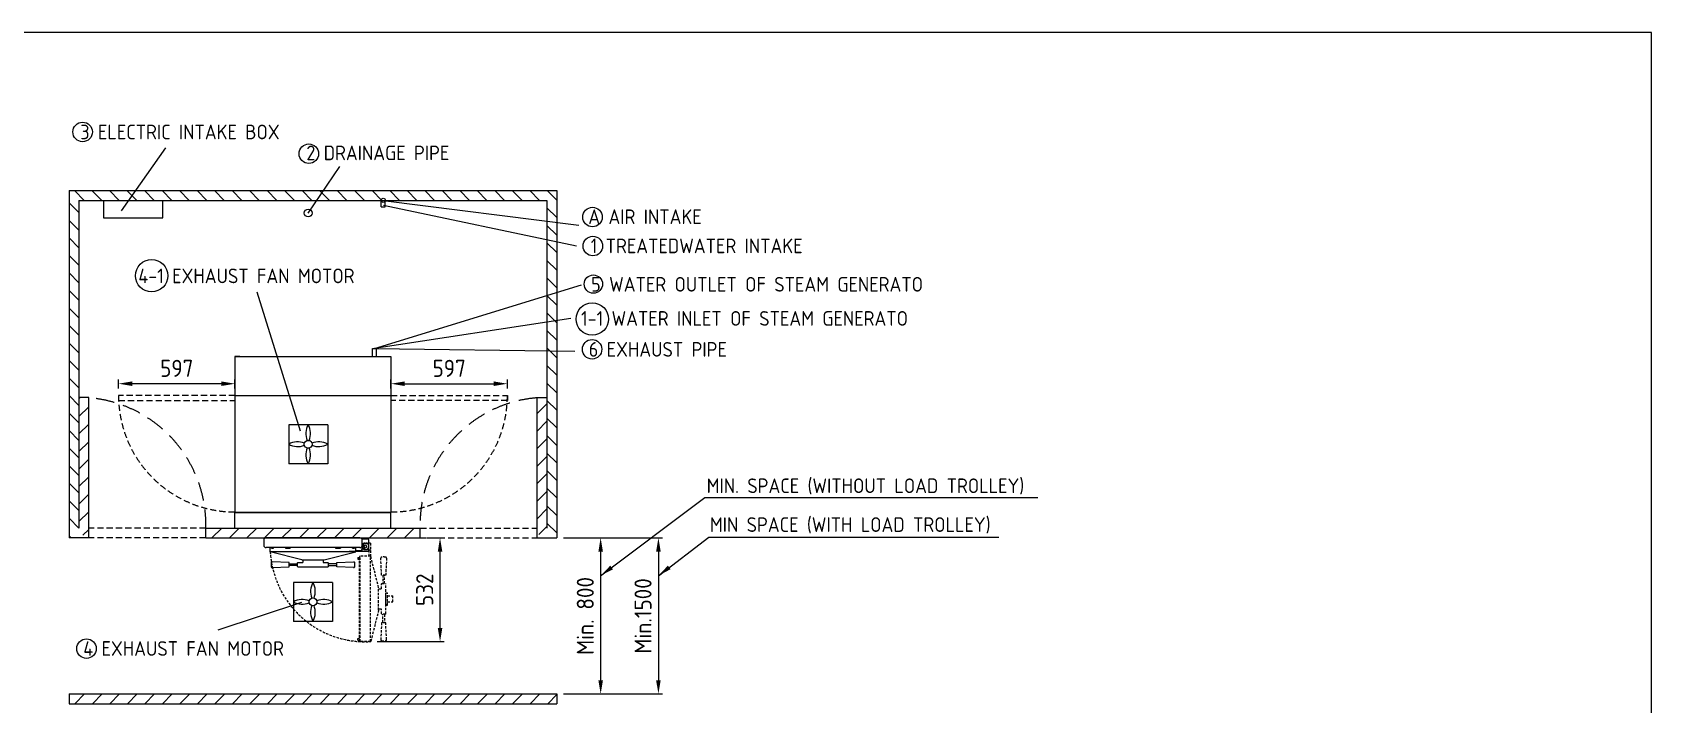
# Model space of a CAD drawing. Header units: millimetres. Extents: x -226924 to 28029, y 88 to 16082.
# Drawn here: x 19726 to 28029, y 5912 to 9358 of the extents above; entities that cross this region are included whole.
import ezdxf

# ---------------------------------------------------------------- set-up
doc = ezdxf.new("R2010")
doc.units = ezdxf.units.MM
doc.linetypes.add('HIDDEN', pattern=[9.525, 6.35, -3.175])
doc.layers.get('0').update_dxf_attribs({"lineweight": 25})
for name, color, linetype, lineweight in [('D', 3, 'Continuous', 9), ('F', 7, 'Continuous', 15), ('H', 2, 'HIDDEN', 15), ('S', 4, 'Continuous', 15)]:
    doc.layers.add(name, color=color, linetype=linetype, lineweight=lineweight)
doc.styles.get("Standard").update_dxf_attribs({"font": 'KAIU.TTF'})
doc.styles.add('STU25', font='isocp2.shx')
doc.dimstyles.new('STU25', dxfattribs={"dimscale": 35, "dimtxt": 2.5, "dimasz": 2, "dimexe": 0.6, "dimexo": 1, "dimgap": 1, "dimtad": 1, "dimdsep": 46, "dimtxsty": 'STU25', "dimcen": 2, "dimazin": 2, "dimtfac": 1, "dimtmove": 0, "dimatfit": 3, "dimfxl": 0, "dimtolj": 1, "dimtzin": 0, "dimarcsym": 0})
doc.dimstyles.new('STU25$7', dxfattribs={"dimscale": 35, "dimtxt": 2.5, "dimasz": 2, "dimexe": 1.25, "dimexo": 0.625, "dimgap": 1, "dimtad": 0, "dimdec": 4, "dimdsep": 46, "dimtxsty": 'STU25', "dimcen": 2.5, "dimazin": 2, "dimtfac": 1, "dimtdec": 4, "dimtmove": 0, "dimatfit": 3, "dimfxl": 0, "dimtolj": 1, "dimtzin": 0, "dimarcsym": 0})

# ---------------------------------------------------------------- blocks, each defined once
blk = doc.blocks.new('*D12')
at = {"layer": 'D', "color": 0, "lineweight": -2}
for p, q in [((21749.5, 6766.6), (21837.1, 6766.6)), ((21816.1, 6304.7), (21816.1, 6696.6)), ((21494.4, 6234.7), (21837.1, 6234.7))]:
    blk.add_line(p, q, dxfattribs=at)
at = {"layer": 'D', "color": 0}
for points in [[(21827.8, 6696.6), (21804.5, 6696.6), (21816.1, 6766.6)], [(21804.5, 6304.7), (21827.8, 6304.7), (21816.1, 6234.7)]]:
    blk.add_solid(points, dxfattribs=at)
at = {"layer": 'Defpoints', "color": 0}
for p in [(21714.5, 6766.6), (21816.1, 6766.6), (21459.4, 6234.7)]:
    blk.add_point(p, dxfattribs=at)
at = {"layer": 'D', "color": 0, "insert": (21737.4, 6500.7), "char_height": 87.5, "attachment_point": 5, "rotation": 90, "style": 'STU25'}
blk.add_mtext('\\A1;532', dxfattribs=at)
blk = doc.blocks.new('*D14')
at = {"layer": 'D', "color": 0, "lineweight": -2}
for p, q in [((22449.5, 6766.6), (22660.7, 6766.6)), ((22639.7, 6696.6), (22639.7, 6036.6)), ((22449.5, 5966.6), (22660.7, 5966.6))]:
    blk.add_line(p, q, dxfattribs=at)
at = {"layer": 'D', "color": 0}
for points in [[(22651.4, 6696.6), (22628.1, 6696.6), (22639.7, 6766.6)], [(22628.1, 6036.6), (22651.4, 6036.6), (22639.7, 5966.6)]]:
    blk.add_solid(points, dxfattribs=at)
at = {"layer": 'Defpoints', "color": 0}
for p in [(22414.5, 6766.6), (22414.5, 5966.6), (22639.7, 5966.6)]:
    blk.add_point(p, dxfattribs=at)
at = {"layer": 'D', "color": 0, "insert": (22561, 6366.6), "char_height": 87.5, "attachment_point": 5, "rotation": 90, "style": 'STU25'}
blk.add_mtext('\\A1;{\\Fisocp2.shx;Min. 800}', dxfattribs=at)
blk = doc.blocks.new('*D15')
at = {"layer": 'D', "color": 0, "lineweight": -2}
for p, q in [((22449.5, 6766.6), (22956.9, 6766.6)), ((22935.9, 6696.6), (22935.9, 6036.6)), ((22449.5, 5966.6), (22956.9, 5966.6))]:
    blk.add_line(p, q, dxfattribs=at)
at = {"layer": 'D', "color": 0}
for points in [[(22947.5, 6696.6), (22924.2, 6696.6), (22935.9, 6766.6)], [(22924.2, 6036.6), (22947.5, 6036.6), (22935.9, 5966.6)]]:
    blk.add_solid(points, dxfattribs=at)
at = {"layer": 'Defpoints', "color": 0}
for p in [(22414.5, 6766.6), (22414.5, 5966.6), (22935.9, 5966.6)]:
    blk.add_point(p, dxfattribs=at)
at = {"layer": 'D', "color": 0, "insert": (22857.1, 6366.6), "char_height": 87.5, "attachment_point": 5, "rotation": 90, "style": 'STU25'}
blk.add_mtext('\\A1;{\\Fisocp2.shx;Min.1500}', dxfattribs=at)
blk = doc.blocks.new('*D17')
at = {"layer": 'D', "color": 0, "lineweight": -2}
for p, q in [((21564.5, 7531.6), (21564.5, 7577.9)), ((21634.5, 7556.9), (22091.5, 7556.9)), ((22161.5, 7531.6), (22161.5, 7577.9))]:
    blk.add_line(p, q, dxfattribs=at)
at = {"layer": 'D', "color": 0}
for points in [[(21634.5, 7568.6), (21634.5, 7545.3), (21564.5, 7556.9)], [(22091.5, 7545.3), (22091.5, 7568.6), (22161.5, 7556.9)]]:
    blk.add_solid(points, dxfattribs=at)
at = {"layer": 'Defpoints', "color": 0}
for p in [(22161.5, 7556.9), (21564.5, 7496.6), (22161.5, 7496.6)]:
    blk.add_point(p, dxfattribs=at)
at = {"layer": 'D', "color": 0, "insert": (21863, 7635.7), "char_height": 87.5, "attachment_point": 5, "style": 'STU25'}
blk.add_mtext('\\A1;597', dxfattribs=at)
blk = doc.blocks.new('*D18')
at = {"layer": 'D', "color": 0, "lineweight": -2}
for p, q in [((20167.5, 7531.6), (20167.5, 7577.9)), ((20694.5, 7556.9), (20237.5, 7556.9)), ((20764.5, 7531.6), (20764.5, 7577.9))]:
    blk.add_line(p, q, dxfattribs=at)
at = {"layer": 'D', "color": 0}
for points in [[(20237.5, 7568.6), (20237.5, 7545.3), (20167.5, 7556.9)], [(20694.5, 7545.3), (20694.5, 7568.6), (20764.5, 7556.9)]]:
    blk.add_solid(points, dxfattribs=at)
at = {"layer": 'Defpoints', "color": 0}
for p in [(20167.5, 7556.9), (20167.5, 7496.6), (20764.5, 7496.6)]:
    blk.add_point(p, dxfattribs=at)
at = {"layer": 'D', "color": 0, "insert": (20466, 7635.7), "char_height": 87.5, "attachment_point": 5, "style": 'STU25'}
blk.add_mtext('\\A1;597', dxfattribs=at)

msp = doc.modelspace()

# ---------------------------------------------------------------- hatches: boundary and pattern name
at = {"layer": 'H', "ltscale": 5}
h = msp.add_hatch(dxfattribs=at)
h.set_pattern_fill('ANSI31', color=256, scale=20, angle=270, style=0)
h.set_pattern_definition([(315, (-41104.73, 714.08), (44.90128, 44.90128), [])])
h.paths.add_polyline_path([(22414.483, 8546.61), (22414.483, 6766.61), (22364.483, 6766.61), (22364.483, 6816.61), (22364.483, 8496.61), (19964.483, 8496.61), (19964.483, 6816.61), (19964.483, 6766.61), (19914.483, 6766.61), (19914.483, 8546.61)])
edge = h.paths.add_edge_path(flags=16)
edge.add_line((19964.483, 7485.826), (19964.483, 6816.61))
h = msp.add_hatch(dxfattribs=at)
h.set_pattern_fill('ANSI31', color=256, scale=20, style=0)
h.set_pattern_definition([(45, (-6197.574, 714.08), (-44.90128, 44.90128), [])])
h.paths.add_polyline_path([(19964.483, 7485.826), (19964.483, 6816.61), (19989.483, 6773.309), (20014.483, 6787.743), (20014.483, 7485.826)])
h = msp.add_hatch(dxfattribs=at)
h.set_pattern_fill('ANSI31', color=256, scale=20, angle=270, style=0)
h.set_pattern_definition([(225, (-211646.465, 22914.47), (-44.90128, 44.90128), [])])
h.paths.add_polyline_path([(22364.483, 7485.826), (22364.483, 6816.61), (22339.483, 6773.309), (22314.483, 6787.743), (22314.483, 7485.826)])
h = msp.add_hatch(dxfattribs=at)
h.set_pattern_fill('ANSI31', color=256, scale=20, style=0)
h.set_pattern_definition([(45, (-6197.574, 1295.685), (-44.90128, 44.90128), [])])
h.paths.add_polyline_path([(20614.483, 6816.61), (20614.483, 6766.61), (21714.483, 6766.61), (21714.483, 6816.61)])
h = msp.add_hatch(dxfattribs=at)
h.set_pattern_fill('ANSI31', color=256, scale=20, style=0)
h.set_pattern_definition([(45, (238164.554, 22979.98), (-44.90128, 44.90128), [])])
h.paths.add_polyline_path([(19914.483, 5966.61), (19914.483, 5916.61), (22414.483, 5916.61), (22414.483, 5966.61)])

# ---------------------------------------------------------------- linework, layer by layer
for p, q in [((21514.983, 8464.235), (21514.983, 8496.61)), ((21534.983, 8464.235), (21534.983, 8496.61)), ((21514.983, 8464.235), (21534.983, 8464.235)), ((21469.483, 7736.61), (21489.483, 7736.61)), ((21469.483, 7696.61), (21469.483, 7736.61)), ((21489.483, 7696.61), (21489.483, 7736.61)), ((20789.483, 7696.61), (20764.483, 7696.61)), ((20764.483, 7696.61), (21564.483, 7696.61)), ((20764.483, 7696.61), (20764.483, 7496.61)), ((21564.483, 7696.61), (21564.483, 7496.61)), ((20764.483, 7496.61), (21564.483, 7496.61)), ((20764.483, 7496.61), (20764.483, 6896.61)), ((20764.483, 7496.61), (21564.483, 7496.61)), ((21564.483, 7496.61), (21564.483, 6896.61)), ((21039.983, 7346.61), (21039.983, 7146.61)), ((21239.983, 7346.61), (21039.983, 7346.61)), ((21239.983, 7346.61), (21239.983, 7146.61)), ((21239.983, 7146.61), (21039.983, 7146.61)), ((20764.483, 6896.61), (21564.483, 6896.61)), ((20764.483, 6816.61), (20764.483, 6896.61)), ((21564.483, 6896.61), (20764.483, 6896.61)), ((21564.483, 6816.61), (21564.483, 6896.61)), ((20911.983, 6754.61), (20911.983, 6728.61)), ((21404.983, 6766.61), (20923.983, 6766.61)), ((21415.854, 6707.61), (21421.356, 6727.451)), ((21416.983, 6722.61), (21416.983, 6761.61)), ((21416.983, 6761.61), (21444.854, 6761.61)), ((21416.983, 6728.61), (21416.983, 6754.61)), ((21450.854, 6722.61), (21450.854, 6755.61)), ((21404.983, 6716.61), (20923.983, 6716.61)), ((20945.483, 6695.449), (20945.483, 6716.61)), ((20945.483, 6696.61), (21383.483, 6696.61)), ((21106.983, 6654.61), (20945.483, 6695.449)), ((20952.056, 6713.61), (20952.056, 6716.61)), ((20952.056, 6713.61), (20961.326, 6713.61)), ((21042.496, 6639.61), (20955.496, 6644.11)), ((20961.326, 6713.61), (20961.326, 6716.61)), ((21023.925, 6716.61), (21023.925, 6713.61)), ((21023.925, 6713.61), (21048.196, 6713.61)), ((21048.196, 6716.61), (21048.196, 6713.61)), ((21106.983, 6654.61), (21221.983, 6654.61)), ((21112.983, 6654.61), (21112.983, 6640.61)), ((21215.983, 6654.61), (21215.983, 6640.61)), ((21221.983, 6654.61), (21383.483, 6695.449)), ((21280.771, 6716.61), (21280.771, 6713.61)), ((21280.771, 6713.61), (21305.041, 6713.61)), ((21286.471, 6639.61), (21373.471, 6644.11)), ((21305.041, 6716.61), (21305.041, 6713.61)), ((21367.64, 6713.61), (21367.64, 6716.61)), ((21367.64, 6713.61), (21376.911, 6713.61)), ((21376.911, 6713.61), (21376.911, 6716.61)), ((21383.483, 6695.449), (21383.483, 6716.61)), ((21432.983, 6706.61), (21434.854, 6706.61)), ((20955.496, 6614.11), (21042.496, 6618.61)), ((21042.496, 6618.61), (21042.496, 6639.61)), ((21042.496, 6633.86), (21085.733, 6633.86)), ((21085.733, 6624.36), (21042.496, 6624.36)), ((21085.733, 6639.11), (21087.233, 6640.61)), ((21085.733, 6619.11), (21085.733, 6639.11)), ((21085.733, 6619.11), (21087.233, 6617.61)), ((21087.233, 6640.61), (21112.983, 6640.61)), ((21087.233, 6617.61), (21241.733, 6617.61)), ((21215.983, 6640.61), (21241.733, 6640.61)), ((21243.233, 6639.11), (21241.733, 6640.61)), ((21243.233, 6619.11), (21241.733, 6617.61)), ((21243.233, 6639.11), (21243.233, 6619.11)), ((21286.471, 6633.86), (21243.233, 6633.86)), ((21243.233, 6624.36), (21286.471, 6624.36)), ((21286.471, 6618.61), (21286.471, 6639.61)), ((21373.471, 6614.11), (21286.471, 6618.61)), ((21064.483, 6538.74), (21064.483, 6338.74)), ((21264.483, 6538.74), (21064.483, 6538.74)), ((21264.483, 6538.74), (21264.483, 6338.74)), ((21264.483, 6338.74), (21064.483, 6338.74))]:
    msp.add_line(p, q)
at = {"linetype": 'Continuous'}
for p, q in [((21440.854, 6736.61), (21433.401, 6736.61)), ((21450.854, 6696.61), (21450.854, 6726.61)), ((21450.854, 6696.61), (21349.854, 6696.61)), ((21383.483, 6702.61), (21415.854, 6702.61)), ((21415.854, 6707.61), (21415.854, 6696.61)), ((21450.854, 6696.61), (21450.854, 6724.61))]:
    msp.add_line(p, q, dxfattribs=at)
msp.add_lwpolyline([(20090.681, 8496.61), (20090.681, 8407.013), (20395.369, 8407.013), (20395.369, 8496.61)])
for centre, radius in [((21524.983, 8496.61), 10.761), ((21139.983, 8431.61), 20), ((21139.983, 7246.61), 20), ((21139.983, 7246.61), 20), ((21139.983, 7246.61), 20), ((21139.983, 7246.61), 20), ((21433.354, 6722.61), 6.45), ((21164.483, 6438.74), 20), ((21164.483, 6438.74), 20), ((21164.483, 6438.74), 20), ((21164.483, 6438.74), 20)]:
    msp.add_circle(centre, radius)
msp.add_circle((21433.354, 6722.61), 6.4, dxfattribs=at)
for centre, radius, start, end in [((21221.008, 7300.735), 93.11, 150.4818019, 201.9770324), ((21058.959, 7300.735), 93.11, 338.0229676, 29.5181981), ((21085.859, 7165.586), 93.11, 68.0229676, 119.5181981), ((21085.859, 7327.635), 93.11, 240.4818019, 291.9770324), ((21221.008, 7192.486), 93.11, 158.0229676, 209.5181981), ((21058.959, 7192.486), 93.11, 330.4818019, 21.9770324), ((21194.108, 7165.586), 93.11, 60.4818019, 111.9770324), ((21194.108, 7327.635), 93.11, 248.0229676, 299.5181981), ((20923.983, 6754.61), 12, 90, 180), ((20923.983, 6728.61), 12, 180, 270), ((21404.983, 6754.61), 12, 0, 90), ((21404.983, 6728.61), 12, 270, 0), ((21433.401, 6724.11), 12.5, 90, 164.5), ((21444.854, 6755.61), 6, 0, 90), ((20955.496, 6639.103), 5.007, 90, 168.6471146), ((21373.471, 6639.103), 5.007, 11.3528854, 90), ((21432.983, 6722.61), 16, 180, 270), ((21434.854, 6722.61), 16, 270, 0), ((21005.268, 6629.11), 55.773, 168.6471146, 191.3528854), ((20955.496, 6619.117), 5.007, 191.3528854, 275.9218723), ((21373.471, 6619.117), 5.007, 264.0781277, 348.6471146), ((21323.698, 6629.11), 55.773, 348.6471146, 11.3528854), ((21245.508, 6492.864), 93.11, 150.4818019, 201.9770324), ((21083.459, 6492.864), 93.11, 338.0229676, 29.5181981), ((21110.359, 6357.715), 93.11, 68.0229676, 119.5181981), ((21110.359, 6519.764), 93.11, 240.4818019, 291.9770324), ((21245.508, 6384.615), 93.11, 158.0229676, 209.5181981), ((21083.459, 6384.615), 93.11, 330.4818019, 21.9770324), ((21218.608, 6357.715), 93.11, 60.4818019, 111.9770324), ((21218.608, 6519.764), 93.11, 248.0229676, 299.5181981)]:
    msp.add_arc(centre, radius, start, end)
msp.add_arc((21440.854, 6726.61), 10, 0, 90, dxfattribs=at)
at = {"layer": 'D'}
for p, q in [((20182.996, 8443.01), (20410.639, 8766.532)), ((21524.983, 8496.61), (22527.393, 8369.519)), ((21525.922, 8471.754), (22515.793, 8263.396)), ((21479.483, 7736.61), (22541.594, 8064.125)), ((21100.164, 7312.839), (20879.08, 8026.108)), ((22487.015, 7891.025), (21479.483, 7736.61)), ((21479.483, 7736.61), (22507.715, 7722.973)), ((21106.335, 6434.86), (20676.078, 6293.533))]:
    msp.add_line(p, q, dxfattribs=at)
at = {"layer": 'D', "linetype": 'Continuous'}
msp.add_line((21139.983, 8431.61), (21301.88, 8670.643), dxfattribs=at)
at = {"layer": 'D'}
for centre, radius in [((19983.124, 8847.587), 50), ((21143.173, 8735.769), 50), ((22598.008, 8411.108), 50), ((22599.884, 8262.499), 50), ((20337.024, 8110.4), 82.93), ((22602.416, 8067.51), 46.868), ((22596.663, 7888.398), 82.93), ((22595.812, 7733.355), 50), ((20003.025, 6199.082), 50)]:
    msp.add_circle(centre, radius, dxfattribs=at)
at = {"layer": 'F', "color": 6}
msp.add_lwpolyline([(14843.916, 9357.733), (14843.916, 87.733), (28028.916, 87.733), (28028.916, 9357.733)], close=True, dxfattribs=at)
msp.add_lwpolyline([(14843.916, 9357.733), (14843.916, 87.733), (28028.916, 87.733), (28028.916, 9357.733)], close=True, dxfattribs=at)
at = {"layer": 'H', "ltscale": 5}
for p, q in [((20764.483, 7496.61), (20167.483, 7496.61)), ((20167.483, 7496.61), (20167.483, 7471.61)), ((21564.483, 7496.61), (22161.483, 7496.61)), ((22161.483, 7496.61), (22161.483, 7471.61)), ((20167.483, 7471.61), (20764.483, 7471.61)), ((22161.483, 7471.61), (21564.483, 7471.61)), ((20614.483, 6816.61), (20014.483, 6816.61)), ((21714.483, 6816.61), (22314.483, 6816.61)), ((20614.483, 6766.61), (20014.483, 6766.61)), ((21714.483, 6766.61), (22314.483, 6766.61))]:
    msp.add_line(p, q, dxfattribs=at)
at = {"layer": 'H', "linetype": 'Continuous'}
for p, q in [((21419.354, 6730.11), (21419.354, 6722.658)), ((21448.354, 6705.11), (21459.354, 6705.11))]:
    msp.add_line(p, q, dxfattribs=at)
at = {"layer": 'H'}
for p, q in [((21459.354, 6740.11), (21429.354, 6740.11)), ((21448.354, 6705.11), (21428.513, 6710.612))]:
    msp.add_line(p, q, dxfattribs=at)
at = {"layer": 'H', "ltscale": 2}
for p, q in [((21459.354, 6740.11), (21459.354, 6672.74)), ((21395.354, 6665.74), (21402.354, 6666.278)), ((21395.354, 6665.74), (21395.354, 6656.74)), ((21395.354, 6656.74), (21402.354, 6656.201)), ((21403.354, 6672.74), (21402.354, 6671.74)), ((21402.354, 6235.74), (21402.354, 6671.74)), ((21403.354, 6672.74), (21406.354, 6672.74)), ((21406.354, 6234.74), (21406.354, 6672.74)), ((21460.515, 6672.74), (21406.354, 6672.74)), ((21453.354, 6672.74), (21453.354, 6705.11)), ((21459.354, 6234.74), (21459.354, 6672.74)), ((21501.354, 6511.24), (21460.515, 6672.74)), ((21516.354, 6575.727), (21511.854, 6662.727)), ((21541.854, 6662.727), (21537.354, 6575.727)), ((21537.354, 6575.727), (21516.354, 6575.727)), ((21522.104, 6575.727), (21522.104, 6532.49)), ((21531.604, 6532.49), (21531.604, 6575.727)), ((21501.354, 6396.24), (21501.354, 6511.24)), ((21501.354, 6505.24), (21515.354, 6505.24)), ((21516.854, 6532.49), (21515.354, 6530.99)), ((21515.354, 6505.24), (21515.354, 6530.99)), ((21516.854, 6532.49), (21536.854, 6532.49)), ((21536.854, 6532.49), (21538.354, 6530.99)), ((21538.354, 6376.49), (21538.354, 6530.99)), ((21538.354, 6421.99), (21538.354, 6485.49)), ((21538.354, 6485.49), (21546.354, 6485.49)), ((21546.354, 6421.99), (21546.354, 6485.49)), ((21501.354, 6396.24), (21460.515, 6234.74)), ((21501.354, 6402.24), (21515.354, 6402.24)), ((21515.354, 6376.49), (21515.354, 6402.24)), ((21538.254, 6421.99), (21546.354, 6421.99)), ((21538.354, 6425.24), (21546.354, 6425.24)), ((21546.354, 6468.74), (21574.854, 6468.74)), ((21546.354, 6438.74), (21574.854, 6438.74)), ((21574.854, 6438.74), (21574.854, 6468.74)), ((21516.354, 6331.752), (21511.854, 6244.752)), ((21516.854, 6374.99), (21515.354, 6376.49)), ((21537.354, 6331.752), (21516.354, 6331.752)), ((21536.854, 6374.99), (21516.854, 6374.99)), ((21522.104, 6331.752), (21522.104, 6374.99)), ((21531.604, 6374.99), (21531.604, 6331.752)), ((21536.854, 6374.99), (21538.354, 6376.49)), ((21541.854, 6244.752), (21537.354, 6331.752)), ((21395.354, 6250.74), (21402.354, 6251.278)), ((21395.354, 6241.74), (21395.354, 6250.74)), ((21395.354, 6241.74), (21402.354, 6241.201)), ((21403.354, 6234.74), (21402.354, 6235.74)), ((21403.354, 6234.74), (21406.354, 6234.74)), ((21406.354, 6236.24), (21406.354, 6234.74)), ((21460.515, 6234.74), (21406.354, 6234.74))]:
    msp.add_line(p, q, dxfattribs=at)
at = {"layer": 'H', "ltscale": 15}
for centre, start, end in [((19961.872, 6833.255), 358.5407222, 85.3830663), ((22367.094, 6833.255), 94.6169337, 181.4592778)]:
    msp.add_arc(centre, 653.608, start, end, dxfattribs=at)
at = {"layer": 'H', "ltscale": 5}
for centre, start, end in [((20764.483, 7496.61), 180, 270), ((21564.483, 7496.61), 270, 0)]:
    msp.add_arc(centre, 597, start, end, dxfattribs=at)
at = {"layer": 'H'}
for centre, radius, start, end in [((21429.354, 6730.11), 10, 90, 180), ((21431.854, 6722.658), 12.5, 180, 254.5)]:
    msp.add_arc(centre, radius, start, end, dxfattribs=at)
at = {"layer": 'H', "ltscale": 2}
for centre, radius, start, end in [((21433.354, 6722.61), 488.563, 183.0505684, 273.1888753), ((21516.861, 6662.727), 5.007, 101.3528854, 180), ((21526.854, 6612.955), 55.773, 78.6471146, 101.3528854), ((21536.847, 6662.727), 5.007, 354.0781277, 78.6471146), ((21516.861, 6244.752), 5.007, 180, 258.6471146), ((21526.854, 6294.525), 55.773, 258.6471146, 281.3528854), ((21536.847, 6244.752), 5.007, 281.3528854, 5.9218723)]:
    msp.add_arc(centre, radius, start, end, dxfattribs=at)
at = {"layer": 'S'}
for p, q in [((19914.483, 8546.61), (22414.483, 8546.61)), ((19914.483, 8546.61), (19914.483, 6766.61)), ((19964.483, 8496.61), (19964.483, 6816.61)), ((19964.483, 8496.61), (22364.483, 8496.61)), ((22364.483, 8496.61), (22364.483, 6816.61)), ((22414.483, 8546.61), (22414.483, 6766.61)), ((19964.483, 7485.826), (19964.483, 6816.61)), ((20014.483, 7485.826), (19964.483, 7485.826)), ((20014.483, 6766.61), (20014.483, 7485.826)), ((22314.483, 6766.61), (22314.483, 7485.826)), ((22314.483, 7485.826), (22364.483, 7485.826)), ((20614.483, 6816.61), (21714.483, 6816.61)), ((20614.483, 6766.61), (20614.483, 6816.61)), ((21714.483, 6766.61), (21714.483, 6816.61)), ((20014.483, 6766.61), (19914.483, 6766.61)), ((20614.483, 6766.61), (21714.483, 6766.61)), ((22314.483, 6766.61), (22414.483, 6766.61)), ((19914.483, 5966.61), (22414.483, 5966.61)), ((19914.483, 5966.61), (19914.483, 5916.61)), ((19914.483, 5916.61), (22414.483, 5916.61)), ((22414.483, 5966.61), (22414.483, 5916.61))]:
    msp.add_line(p, q, dxfattribs=at)

# ---------------------------------------------------------------- texts
at = {"layer": 'D', "color": 11, "char_height": 75, "attachment_point": 1}
for s, insert in [('{\\Fisocp2.shx;\\C3;3 ELECTRIC INTAKE BOX}', (19971.653, 8884.847)), ('{\\Fisocp2.shx;\\C3;2 DRAINAGE PIPE}', (21130.722, 8777.568)), ('{\\Fisocp2.shx;\\C3;A AIR INTAKE}', (22576.293, 8450.451)), ('{\\Fisocp2.shx;\\C3;1 TREATEDWATER INTAKE}', (22588.839, 8300.8)), ('{\\Fisocp2.shx;\\C3;4-1 EXHAUST FAN MOTOR}', (20269.223, 8147.016)), ('{\\Fisocp2.shx;\\C3;5 WATER OUTLET OF STEAM GENERATO}', (22591.177, 8103.905)), ('{\\Fisocp2.shx;\\C3;1-1\\Fisocp3.shx; \\Fisocp2.shx;WATER INLET OF STEAM GENERATO}', (22539.241, 7929.082)), ('{\\Fisocp2.shx;\\C3;6 EXHAUST PIPE}', (22578.917, 7770.411)), ('{\\Fisocp2.shx;\\C3;MIN. SPACE (WITHOUT LOAD TROLLEY)}', (23183.523, 7071.408)), ('{\\Fisocp2.shx;\\C3;MIN SPACE (WITH LOAD TROLLEY)}', (23200.084, 6872.153)), ('{\\Fisocp2.shx;\\C3;4 EXHAUST FAN MOTOR}', (19986.756, 6237.033))]:
    msp.add_mtext(s, dxfattribs=dict(at, insert=insert))

# ---------------------------------------------------------------- dimensions: what is measured, and where the dimension line sits
at = {"layer": 'D'}
dim = msp.add_linear_dim(base=(20167.483, 7556.921), p1=(20764.483, 7496.61), p2=(20167.483, 7496.61), angle=180, dimstyle='STU25', dxfattribs=at)
dim.commit()
dim.dimension.update_dxf_attribs({"geometry": '*D18', "text_midpoint": (20465.983, 7635.671)})
dim = msp.add_linear_dim(base=(22161.483, 7556.921), p1=(21564.483, 7496.61), p2=(22161.483, 7496.61), dimstyle='STU25', dxfattribs=at)
dim.commit()
dim.dimension.update_dxf_attribs({"geometry": '*D17', "text_midpoint": (21862.983, 7635.671)})
dim = msp.add_linear_dim(base=(21816.14, 6766.61), p1=(21459.354, 6234.74), p2=(21714.483, 6766.61), angle=90, dimstyle='STU25', override={"dimdec": 0}, dxfattribs=at)
dim.commit()
dim.dimension.update_dxf_attribs({"geometry": '*D12', "text_midpoint": (21737.39, 6500.675)})
for base, text, picture, middle in [((22639.749, 5966.61), '{\\Fisocp2.shx;Min. <>}', '*D14', (22639.749, 6366.61)), ((22935.854, 5966.61), '{\\Fisocp2.shx;Min.1500}', '*D15', (22935.854, 6366.61))]:
    dim = msp.add_linear_dim(base=base, p1=(22414.483, 6766.61), p2=(22414.483, 5966.61), angle=90, text=text, dimstyle='STU25', dxfattribs=at)
    dim.commit()
    dim.dimension.update_dxf_attribs({"geometry": picture, "text_midpoint": middle, "dimtype": 160})

# ---------------------------------------------------------------- leaders
for points in [[(22639.749, 6572.87), (23174.412, 6973.798), (24882.366, 6973.798)], [(22935.854, 6572.87), (23195.131, 6770.701), (24680.701, 6770.701)]]:
    msp.add_leader(points, dimstyle='STU25$7', override={"dimgap": 1, "dimtad": 0}, dxfattribs=at)

doc.saveas('drawing.dxf')
